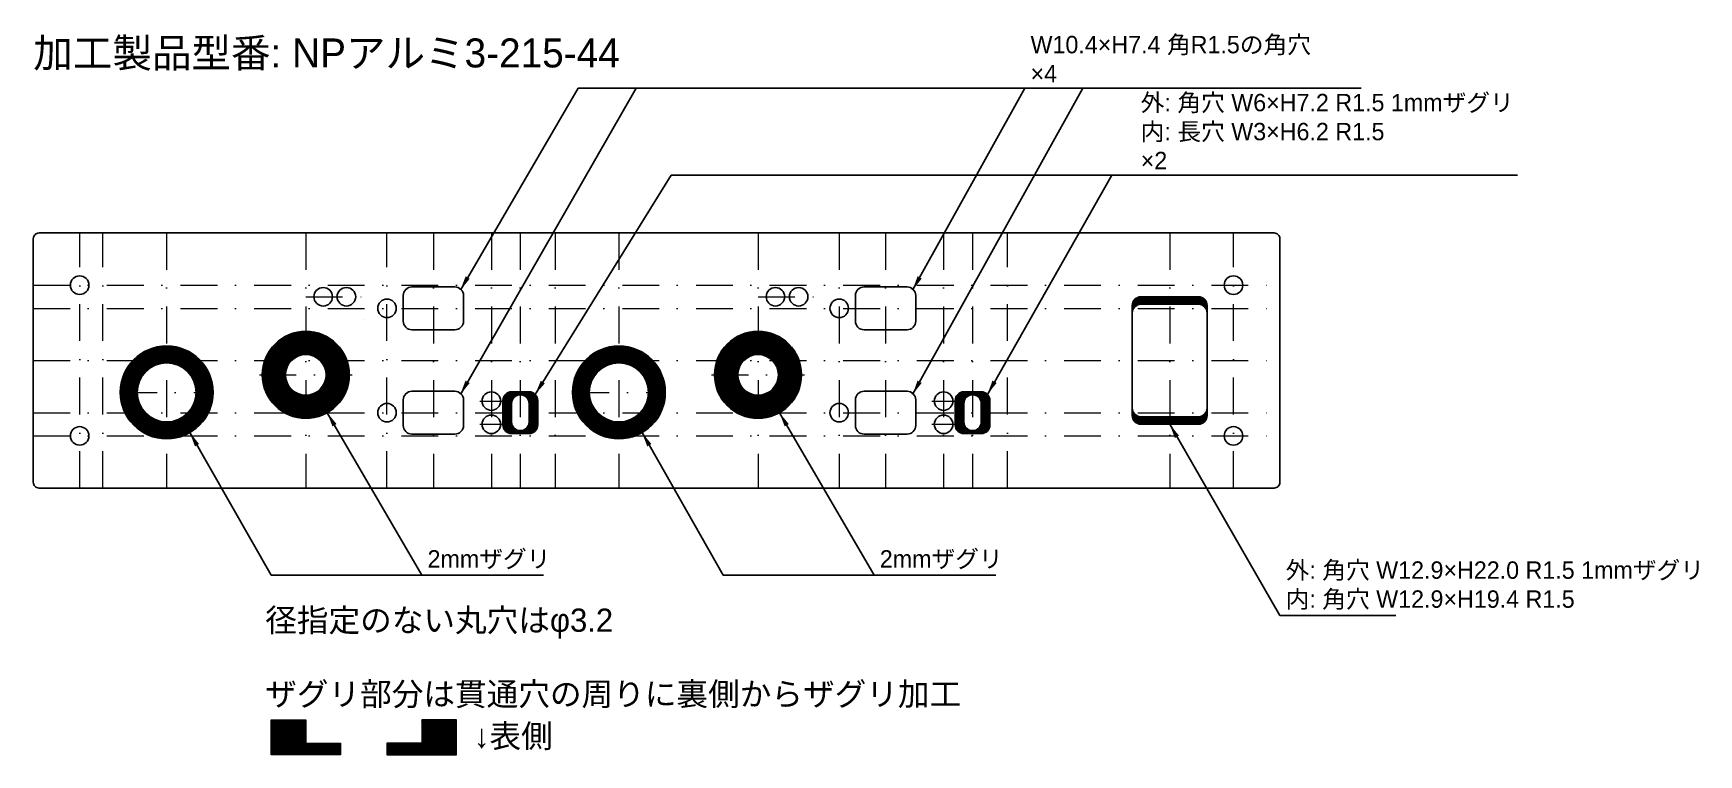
# Model space of a CAD drawing. Header units: millimetres. Extents: x 20 to 307, y 32 to 156.
import ezdxf

# ---------------------------------------------------------------- set-up
doc = ezdxf.new("R2010")
doc.units = ezdxf.units.MM
doc.linetypes.add('DASHDOT2', pattern=[12.7, 6.35, -3.125, 0.1, -3.125])
doc.layers.get('0').update_dxf_attribs({"lineweight": 25, "true_color": 0x000000})
doc.layers.add('auxiliary', color=7, linetype='DASHDOT2', lineweight=13, true_color=0x000000)
doc.layers.add('requests', color=7, linetype='Continuous', lineweight=13, true_color=0x000000)
doc.styles.get("Standard").update_dxf_attribs({"font": ''})
doc.styles.add('textstyle0', font='')
doc.styles.add('textstyle1', font='')
doc.styles.add('textstyle2', font='')
doc.styles.add('textstyle3', font='')
doc.styles.add('textstyle4', font='')
doc.styles.add('textstyle5', font='')
doc.styles.add('textstyle6', font='')
doc.styles.add('textstyle7', font='')
doc.styles.add('textstyle8', font='')
doc.styles.get('Standard').set_extended_font_data('txt')
doc.styles.get('textstyle0').set_extended_font_data('BIZ UDPゴシック')
doc.styles.get('textstyle1').set_extended_font_data('BIZ UDPゴシック')
doc.styles.get('textstyle2').set_extended_font_data('BIZ UDPゴシック')
doc.styles.get('textstyle3').set_extended_font_data('BIZ UDPゴシック')
doc.styles.get('textstyle4').set_extended_font_data('BIZ UDPゴシック')
doc.styles.get('textstyle5').set_extended_font_data('BIZ UDPゴシック')
doc.styles.get('textstyle6').set_extended_font_data('BIZ UDPゴシック')
doc.styles.get('textstyle7').set_extended_font_data('BIZ UDPゴシック')
doc.styles.get('textstyle8').set_extended_font_data('BIZ UDPゴシック')
doc.dimstyles.get("Standard").update_dxf_attribs({"dimtxt": 2.5, "dimasz": 2.5, "dimexe": 1.25, "dimexo": 0.625, "dimtad": 1, "dimtxsty": 'Standard', "dimcen": 2.5, "dimadec": 0, "dimazin": 0, "dimtfac": 1, "dimtmove": 0, "dimatfit": 3, "dimfxl": 1, "dimarcsym": 0})
pattern_1 = [(45, (0, 0), (-0.08838835, 0.08838835), [])]

msp = doc.modelspace()

# ---------------------------------------------------------------- hatches: boundary and pattern name
h = msp.add_hatch()
h.set_pattern_fill('DOTS', color=256, scale=0.5, style=0)
h.set_pattern_definition(pattern_1)
edge = h.paths.add_edge_path()
edge.add_line((211.05, 109.7), (220.95, 109.7))
edge.add_arc((220.95, 108.2), 1.5, 0, 90, ccw=False)
edge.add_line((222.45, 108.2), (222.45, 91.8))
edge.add_arc((220.95, 91.8), 1.5, 270, 0, ccw=False)
edge.add_line((220.95, 90.3), (211.05, 90.3))
edge.add_arc((211.05, 91.8), 1.5, 180, 270, ccw=False)
edge.add_line((209.55, 91.8), (209.55, 108.2))
edge.add_arc((211.05, 108.2), 1.5, 90, 180, ccw=False)
edge = h.paths.add_edge_path()
edge.add_line((211.05, 111), (220.95, 111))
edge.add_arc((220.95, 109.5), 1.5, 0, 90, ccw=False)
edge.add_line((222.45, 109.5), (222.45, 90.5))
edge.add_arc((220.95, 90.5), 1.5, 270, 0, ccw=False)
edge.add_line((220.95, 89), (211.05, 89))
edge.add_arc((211.05, 90.5), 1.5, 180, 270, ccw=False)
edge.add_line((209.55, 90.5), (209.55, 109.5))
edge.add_arc((211.05, 109.5), 1.5, 90, 180, ccw=False)
h = msp.add_hatch()
h.set_pattern_fill('DOTS', color=256, scale=0.5, style=0)
h.set_pattern_definition(pattern_1)
edge = h.paths.add_edge_path()
edge.add_arc((67, 97.53), 3.5, 0, 360)
edge = h.paths.add_edge_path()
edge.add_arc((67, 97.53), 7.5, 0, 360)
h = msp.add_hatch()
h.set_pattern_fill('DOTS', color=256, scale=0.5, style=0)
h.set_pattern_definition(pattern_1)
edge = h.paths.add_edge_path()
edge.add_arc((145, 97.53), 3.5, 0, 360)
edge = h.paths.add_edge_path()
edge.add_arc((145, 97.53), 7.5, 0, 360)
h = msp.add_hatch()
h.set_pattern_fill('DOTS', color=256, scale=0.5, style=0)
h.set_pattern_definition(pattern_1)
edge = h.paths.add_edge_path()
edge.add_arc((43, 94.5), 5.1, 0, 360)
edge = h.paths.add_edge_path()
edge.add_arc((43, 94.5), 8, 0, 360)
h = msp.add_hatch()
h.set_pattern_fill('DOTS', color=256, scale=0.5, style=0)
h.set_pattern_definition(pattern_1)
edge = h.paths.add_edge_path()
edge.add_arc((121, 94.5), 5.1, 0, 360)
edge = h.paths.add_edge_path()
edge.add_arc((121, 94.5), 8, 0, 360)
h = msp.add_hatch()
h.set_pattern_fill('DOTS', color=256, scale=0.5, style=0)
h.set_pattern_definition(pattern_1)
edge = h.paths.add_edge_path()
edge.add_arc((104, 92.6), 1.5, 0, 90, ccw=False)
edge.add_line((105.5, 92.6), (105.5, 89.4))
edge.add_arc((104, 89.4), 1.5, 270, 0, ccw=False)
edge.add_arc((104, 89.4), 1.5, 180, 270, ccw=False)
edge.add_line((102.5, 89.4), (102.5, 92.6))
edge.add_arc((104, 92.6), 1.5, 90, 180, ccw=False)
edge = h.paths.add_edge_path()
edge.add_line((102.5, 94.6), (105.5, 94.6))
edge.add_arc((105.5, 93.1), 1.5, 0, 90, ccw=False)
edge.add_line((107, 93.1), (107, 88.9))
edge.add_arc((105.5, 88.9), 1.5, 270, 0, ccw=False)
edge.add_line((105.5, 87.4), (102.5, 87.4))
edge.add_arc((102.5, 88.9), 1.5, 180, 270, ccw=False)
edge.add_line((101, 88.9), (101, 93.1))
edge.add_arc((102.5, 93.1), 1.5, 90, 180, ccw=False)
h = msp.add_hatch()
h.set_pattern_fill('DOTS', color=256, scale=0.5, style=0)
h.set_pattern_definition(pattern_1)
edge = h.paths.add_edge_path()
edge.add_arc((182, 92.6), 1.5, 0, 90, ccw=False)
edge.add_line((183.5, 92.6), (183.5, 89.4))
edge.add_arc((182, 89.4), 1.5, 270, 0, ccw=False)
edge.add_arc((182, 89.4), 1.5, 180, 270, ccw=False)
edge.add_line((180.5, 89.4), (180.5, 92.6))
edge.add_arc((182, 92.6), 1.5, 90, 180, ccw=False)
edge = h.paths.add_edge_path()
edge.add_line((180.5, 94.6), (183.5, 94.6))
edge.add_arc((183.5, 93.1), 1.5, 0, 90, ccw=False)
edge.add_line((185, 93.1), (185, 88.9))
edge.add_arc((183.5, 88.9), 1.5, 270, 0, ccw=False)
edge.add_line((183.5, 87.4), (180.5, 87.4))
edge.add_arc((180.5, 88.9), 1.5, 180, 270, ccw=False)
edge.add_line((179, 88.9), (179, 93.1))
edge.add_arc((180.5, 93.1), 1.5, 90, 180, ccw=False)
at = {"layer": 'requests'}
h = msp.add_hatch(dxfattribs=at)
h.set_pattern_fill('ANSI31', color=256, scale=0.5, style=0)
h.set_pattern_definition(pattern_1)
h.paths.add_polyline_path([(93, 38), (87, 38), (87, 34), (81, 34), (81, 32), (93, 32)])
h.paths.add_polyline_path([(61, 38), (67, 38), (67, 34), (73, 34), (73, 32), (61, 32)])

# ---------------------------------------------------------------- linework, layer by layer
at = {"flags": 128}
for points in [[(21, 122), (234, 122, -0.414214), (235, 121), (235, 79, -0.414214), (234, 78), (21, 78, -0.414214), (20, 79), (20, 121, -0.414214), (21, 122)], [(85.3, 112.7), (92.7, 112.7, -0.414214), (94.2, 111.2), (94.2, 106.8, -0.414214), (92.7, 105.3), (85.3, 105.3, -0.414214), (83.8, 106.8), (83.8, 111.2, -0.414214), (85.3, 112.7)], [(163.3, 112.7), (170.7, 112.7, -0.414214), (172.2, 111.2), (172.2, 106.8, -0.414214), (170.7, 105.3), (163.3, 105.3, -0.414214), (161.8, 106.8), (161.8, 111.2, -0.414214), (163.3, 112.7)], [(211.05, 111), (220.95, 111, -0.414214), (222.45, 109.5), (222.45, 90.5, -0.414214), (220.95, 89), (211.05, 89, -0.414214), (209.55, 90.5), (209.55, 109.5, -0.414214), (211.05, 111)], [(211.05, 109.7), (220.95, 109.7, -0.414214), (222.45, 108.2), (222.45, 91.8, -0.414214), (220.95, 90.3), (211.05, 90.3, -0.414214), (209.55, 91.8), (209.55, 108.2, -0.414214), (211.05, 109.7)], [(85.3, 94.7), (92.7, 94.7, -0.414214), (94.2, 93.2), (94.2, 88.8, -0.414214), (92.7, 87.3), (85.3, 87.3, -0.414214), (83.8, 88.8), (83.8, 93.2, -0.414214), (85.3, 94.7)], [(102.5, 94.6), (105.5, 94.6, -0.414214), (107, 93.1), (107, 88.9, -0.414214), (105.5, 87.4), (102.5, 87.4, -0.414214), (101, 88.9), (101, 93.1, -0.414214), (102.5, 94.6)], [(104, 94.1), (104, 94.1, -0.414214), (105.5, 92.6), (105.5, 89.4, -0.414214), (104, 87.9), (104, 87.9, -0.414214), (102.5, 89.4), (102.5, 92.6, -0.414214), (104, 94.1)], [(163.3, 94.7), (170.7, 94.7, -0.414214), (172.2, 93.2), (172.2, 88.8, -0.414214), (170.7, 87.3), (163.3, 87.3, -0.414214), (161.8, 88.8), (161.8, 93.2, -0.414214), (163.3, 94.7)], [(180.5, 94.6), (183.5, 94.6, -0.414214), (185, 93.1), (185, 88.9, -0.414214), (183.5, 87.4), (180.5, 87.4, -0.414214), (179, 88.9), (179, 93.1, -0.414214), (180.5, 94.6)], [(182, 94.1), (182, 94.1, -0.414214), (183.5, 92.6), (183.5, 89.4, -0.414214), (182, 87.9), (182, 87.9, -0.414214), (180.5, 89.4), (180.5, 92.6, -0.414214), (182, 94.1)]]:
    msp.add_lwpolyline(points, format="xyb", dxfattribs=at)
for centre, radius in [((28, 113), 1.6), ((70, 111), 1.6), ((74, 111), 1.6), ((148, 111), 1.6), ((152, 111), 1.6), ((227, 113), 1.6), ((81, 109), 1.6), ((159, 109), 1.6), ((67, 97.53), 7.5), ((145, 97.53), 7.5), ((43, 94.5), 8), ((67, 97.53), 3.5), ((121, 94.5), 8), ((145, 97.53), 3.5), ((43, 94.5), 5.1), ((121, 94.5), 5.1), ((81, 91), 1.6), ((99, 93), 1.6), ((159, 91), 1.6), ((177, 93), 1.6), ((99, 89), 1.6), ((177, 89), 1.6), ((28, 87), 1.6), ((227, 87), 1.6)]:
    msp.add_circle(centre, radius)
at = {"layer": 'auxiliary'}
for p, q in [((28, 78), (28, 122)), ((32, 78), (32, 122)), ((43, 122), (43, 78)), ((67, 122), (67, 78)), ((81, 78), (81, 122)), ((89, 122), (89, 78)), ((99, 122), (99, 78)), ((104, 122), (104, 78)), ((110, 122), (110, 78)), ((121, 122), (121, 78)), ((145, 122), (145, 78)), ((159, 122), (159, 78)), ((167, 122), (167, 78)), ((177, 122), (177, 78)), ((182, 122), (182, 78)), ((188, 78), (188, 122)), ((216, 122), (216, 78)), ((227, 78), (227, 122)), ((20, 113), (235, 113)), ((67, 111), (77, 111)), ((145, 111), (155, 111)), ((20, 109), (235, 109)), ((77, 107), (77, 107)), ((20, 100), (235, 100)), ((59, 97.53), (75, 97.53)), ((137, 97.53), (153, 97.53)), ((35, 94.5), (51, 94.5)), ((97, 93), (101, 93)), ((113, 94.5), (129, 94.5)), ((175, 93), (179, 93)), ((20, 91), (235, 91)), ((20, 87), (235, 87)), ((97, 89), (101, 89)), ((175, 89), (179, 89))]:
    msp.add_line(p, q, dxfattribs=at)
at = {"layer": 'requests'}
for points in [[(61, 38), (67, 38), (67, 34), (73, 34), (73, 32), (61, 32), (61, 38)], [(93, 38), (87, 38), (87, 34), (81, 34), (81, 32), (93, 32), (93, 38)]]:
    msp.add_lwpolyline(points, dxfattribs=at)

# ---------------------------------------------------------------- texts
for s, insert, char_height, attachment_point, style in [('加工製品型番: NPアルミ3-215-44', (20, 150), 5, 7, 'textstyle1'), ('W10.4×H7.4 角R1.5の角穴\\P×4', (192, 148), 3, 7, 'textstyle8'), ('外: 角穴 W6×H7.2 R1.5 1mmザグリ\\P内: 長穴 W3×H6.2 R1.5\\P×2', (211, 133), 3, 7, 'textstyle7'), ('2mmザグリ', (88, 64), 3, 7, 'textstyle4'), ('2mmザグリ', (166, 64), 3, 7, 'textstyle3'), ('外: 角穴 W12.9×H22.0 R1.5 1mmザグリ\\P内: 角穴 W12.9×H19.4 R1.5', (236, 57), 3, 7, 'textstyle6'), ('径指定のない丸穴はφ3.2', (60, 52), 4, 7, 'textstyle0'), ('ザグリ部分は貫通穴の周りに裏側からザグリ加工', (60, 40), 4, 7, 'textstyle5'), ('↓表側', (96, 35), 4, 4, 'textstyle2')]:
    msp.add_mtext(s, dxfattribs=dict(at, insert=insert, char_height=char_height, attachment_point=attachment_point, style=style))

# ---------------------------------------------------------------- leaders
for points in [[(93.66, 112.16), (114, 147), (249, 147)], [(93.66, 94.16), (124, 147)], [(171.66, 94.16), (201, 147)], [(171.66, 112.16), (191, 147)], [(106.56, 94.16), (130, 132), (276, 132)], [(184.56, 94.16), (206, 132)], [(70.69, 91), (87, 63), (108, 63), (108, 63)], [(148.69, 91), (165, 63), (186, 63), (186, 63)], [(47, 87.57), (61, 63), (108, 63), (108, 63)], [(125, 87.57), (139, 63), (186, 63), (186, 63)], [(216, 89), (235, 56), (255, 56), (255, 56)]]:
    msp.add_leader(points, dimstyle='Standard', override={"dimscale": 1}, dxfattribs=at)

doc.saveas('drawing.dxf')
